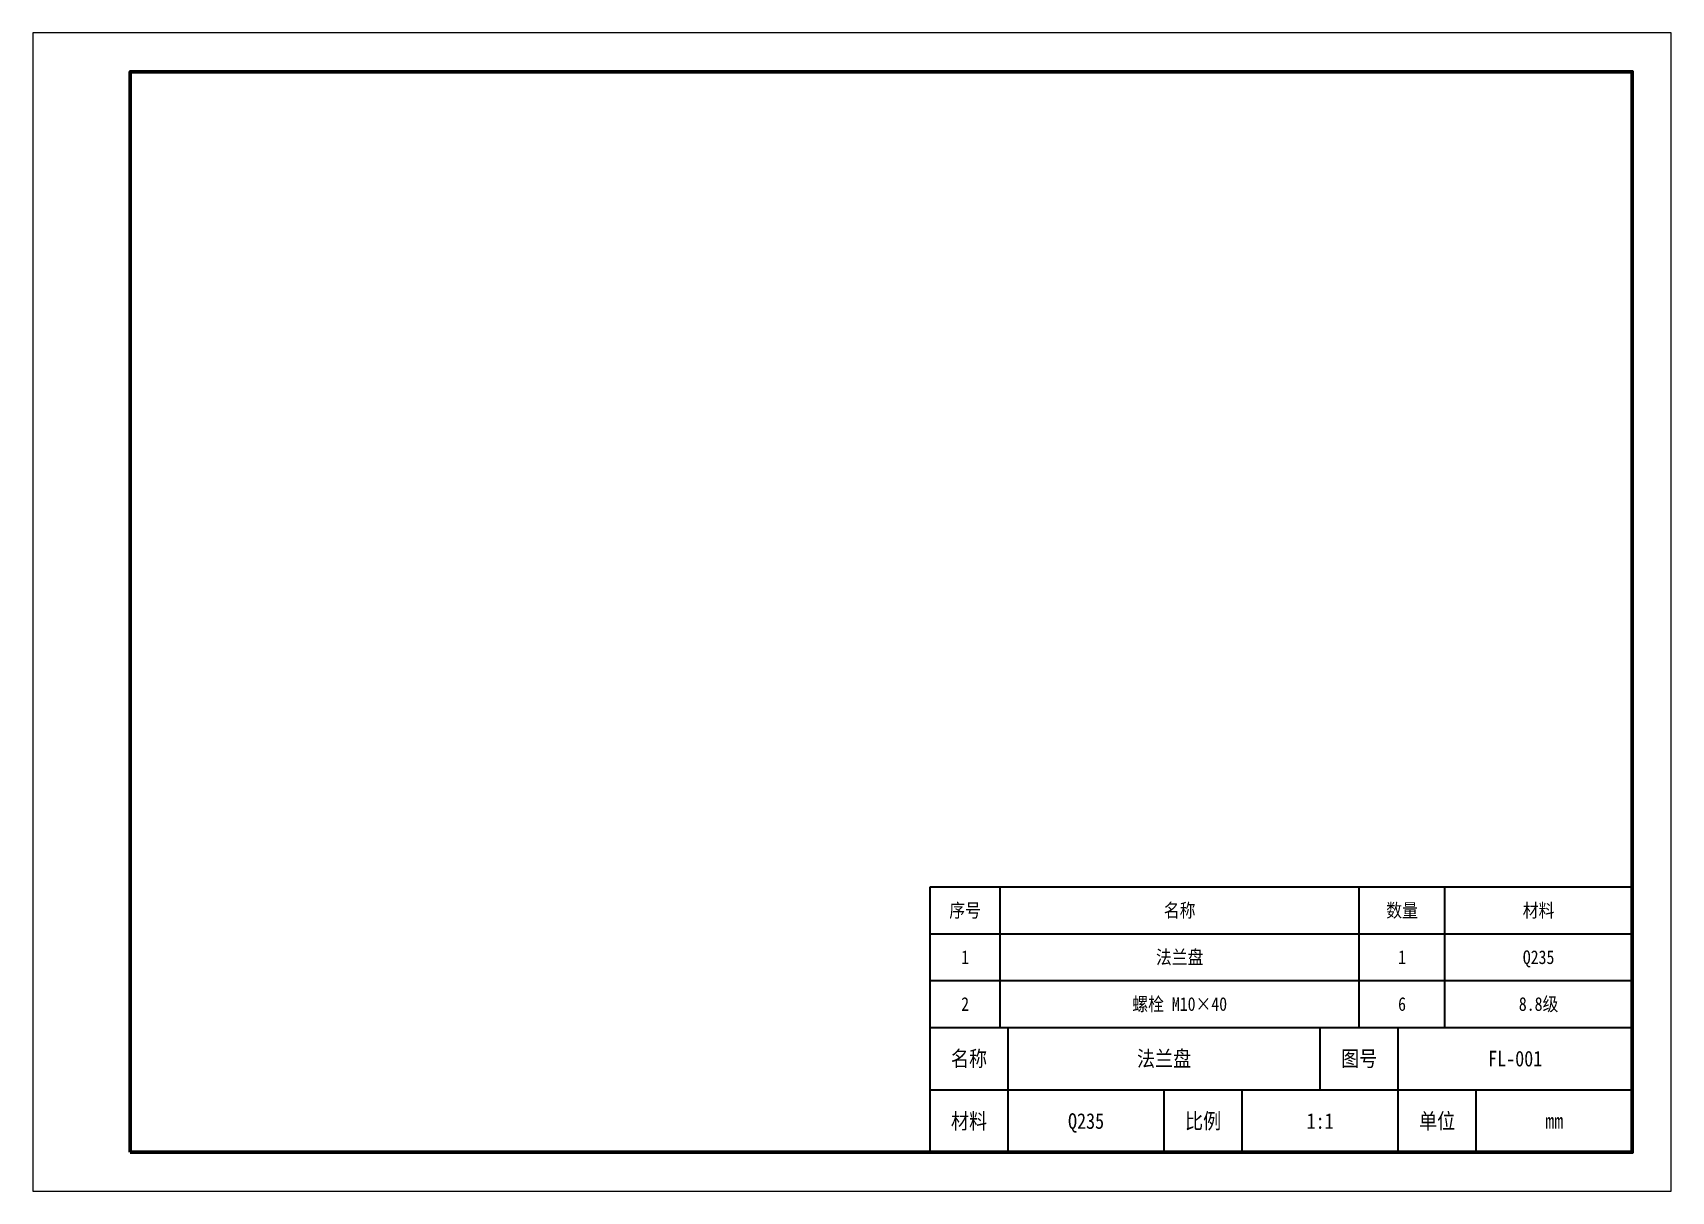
# Paper-space layout 'Layout1' of a CAD drawing. Header units: millimetres. Extents: x 0 to 420, y 0 to 297.
# The model-space entities are those that its viewports show. They can reach past a viewport. Long polylines and large blocks are cut down to what shows.
import ezdxf
from ezdxf.enums import TextEntityAlignment as Align

# ---------------------------------------------------------------- set-up
doc = ezdxf.new("R2010")
doc.units = ezdxf.units.MM
for name, color, linetype, lineweight in [('FRAME', 7, 'Continuous', 70), ('OUTER', 7, 'Continuous', 25), ('TABLE', 7, 'Continuous', 35), ('TEXT', 7, 'Continuous', 25)]:
    doc.layers.add(name, color=color, linetype=linetype, lineweight=lineweight)
doc.layers.add('VIEWPORTS', color=7, linetype='Continuous', plot=False)
doc.styles.add('CHINESE', font='simhei.ttf')

msp = doc.modelspace()

# ---------------------------------------------------------------- linework, layer by layer
at = {"layer": 'FRAME'}
msp.add_lwpolyline([(25, 10), (410, 10), (410, 287), (25, 287)], close=True, dxfattribs=at)
at = {"layer": 'OUTER'}
msp.add_lwpolyline([(0, 0), (420, 0), (420, 297), (0, 297)], close=True, dxfattribs=at)
at = {"layer": 'TABLE'}
for p, q in [((230, 10), (230, 78)), ((230, 78), (410, 78)), ((248, 42), (248, 78)), ((340, 42), (340, 78)), ((362, 42), (362, 78)), ((230, 66), (410, 66)), ((230, 54), (410, 54)), ((230, 42), (410, 42)), ((250, 26), (250, 42)), ((330, 26), (330, 42)), ((350, 26), (350, 42)), ((230, 26), (410, 26)), ((250, 10), (250, 26)), ((290, 10), (290, 26)), ((310, 10), (310, 26)), ((350, 10), (350, 26)), ((370, 10), (370, 26))]:
    msp.add_line(p, q, dxfattribs=at)

# ---------------------------------------------------------------- texts
at = {"layer": 'TEXT', "style": 'CHINESE', "width": 0.85}
for s, height, p in [('序号', 3.5, (239, 72)), ('名称', 3.5, (294, 72)), ('数量', 3.5, (351, 72)), ('材料', 3.5, (386, 72)), ('1', 3.5, (239, 60)), ('法兰盘', 3.5, (294, 60)), ('1', 3.5, (351, 60)), ('Q235', 3.5, (386, 60)), ('2', 3.5, (239, 48)), ('螺栓 M10×40', 3.5, (294, 48)), ('6', 3.5, (351, 48)), ('8.8级', 3.5, (386, 48)), ('名称', 4, (240, 34)), ('法兰盘', 4, (290, 34)), ('图号', 4, (340, 34)), ('FL-001', 4, (380, 34)), ('材料', 4, (240, 18)), ('Q235', 4, (270, 18)), ('比例', 4, (300, 18)), ('1:1', 4, (330, 18)), ('单位', 4, (360, 18)), ('mm', 4, (390, 18))]:
    msp.add_text(s, height=height, dxfattribs=at).set_placement(p, align=Align.MIDDLE_CENTER)

psp = doc.layouts.get("Layout1")

# ---------------------------------------------------------------- viewports
at = {"layer": 'VIEWPORTS'}
psp.add_viewport(center=(210, 148.5), size=(420, 297), view_center_point=(210, 148.5), view_height=297, dxfattribs=at)

doc.saveas('drawing.dxf')
